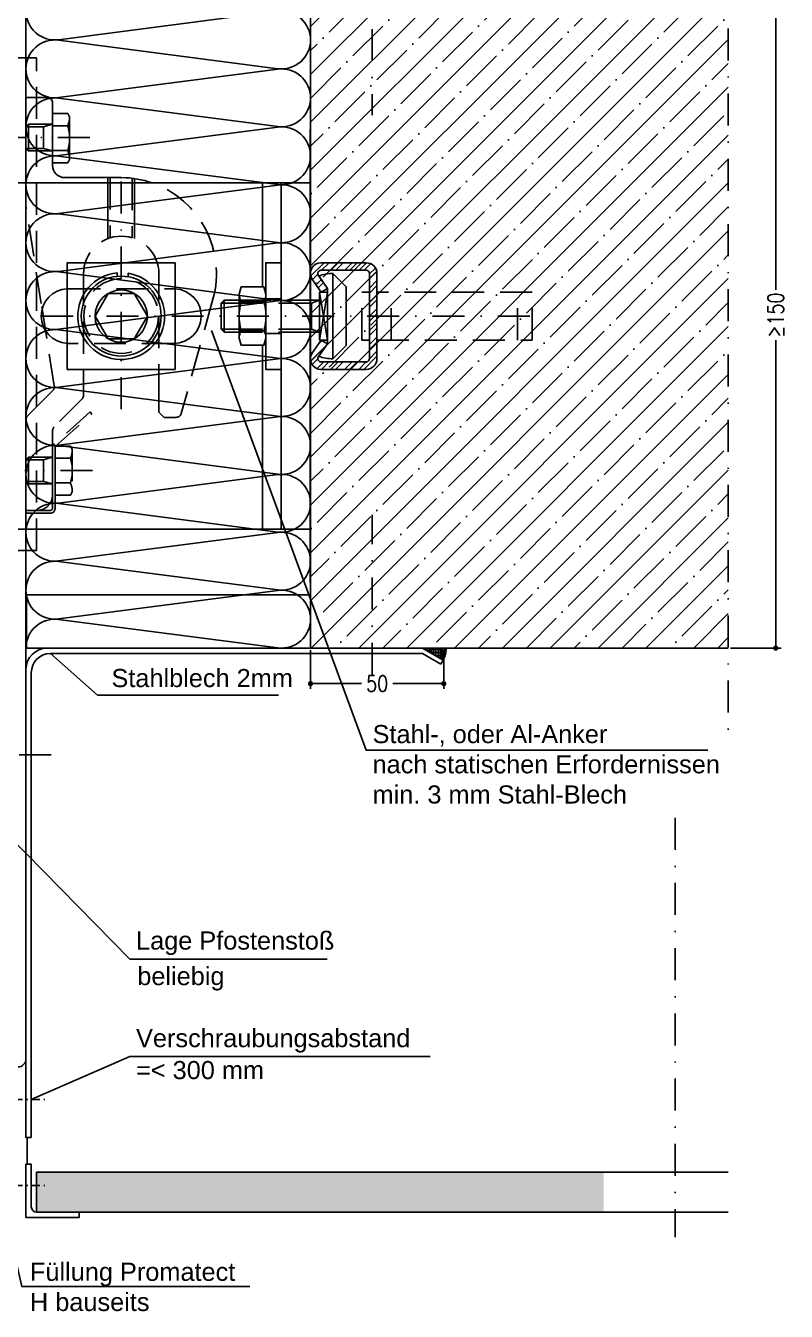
# Model space of a CAD drawing. Extents: x 49 to 186, y 55 to 252.
# Drawn here: x 114.3 to 185.7, y 55.2 to 175.8 of the extents above; entities that cross this region are included whole.
import ezdxf

# ---------------------------------------------------------------- set-up
doc = ezdxf.new("R2010")
doc.units = 0
doc.header["$LTSCALE"] = 6
for name, pattern in [('Amconstr', [9999, 9999, 0]), ('AUSGEZOGEN', [0]), ('CENTER', [1.02, 0.5, -0.25, 0.02, -0.25]), ('VERDECKT', [0.75, 0.5, -0.25])]:
    doc.linetypes.add(name, pattern=pattern)
doc.layers.get('0').update_dxf_attribs({"color": 4, "linetype": 'CONTINUOUS'})
doc.layers.get('DEFPOINTS').update_dxf_attribs({"linetype": 'AUSGEZOGEN'})
for name, color, linetype in [('00TXT', 7, 'AUSGEZOGEN'), ('01TXT', 7, 'CONTINUOUS'), ('CENT_12', 40, 'CENTER'), ('CONST12', 40, 'CONTINUOUS'), ('CONST18', 3, 'CONTINUOUS'), ('CONST25', 3, 'CONTINUOUS'), ('CONST35', 3, 'CONTINUOUS'), ('HIDE_12', 40, 'VERDECKT'), ('LLMASSE', 7, 'CONTINUOUS'), ('PNR', 7, 'CONTINUOUS')]:
    doc.layers.add(name, color=color, linetype=linetype)
doc.layers.add('AM_CL', color=1, linetype='Amconstr', lineweight=25)
doc.styles.get("Standard").update_dxf_attribs({"font": 'simplex.shx', "width": 0.8})
doc.styles.add('SWISSL', font='swissl.ttf')
doc.dimstyles.new('DOK-1ZU4-PUNKT', dxfattribs={"dimscale": 0.33, "dimtxt": 4.55, "dimasz": 1.5, "dimexe": 1.5, "dimexo": 0.6, "dimgap": 1.5, "dimtad": 0, "dimlfac": 4, "dimdsep": 46, "dimtxsty": 'Standard', "dimblk": 'PUNKT', "dimblk1": 'PUNKT', "dimblk2": 'PUNKT', "dimcen": 0, "dimclrd": 40, "dimclre": 40, "dimclrt": 40, "dimadec": 0, "dimazin": 0, "dimtfac": 0.7, "dimtdec": 4, "dimtofl": 0, "dimtmove": 0, "dimatfit": 3, "dimldrblk": 'PUNKT', "dimfxl": 1, "dimtolj": 1, "dimtzin": 0, "dimarcsym": 0})

# ---------------------------------------------------------------- blocks, each defined once
blk = doc.blocks.new('*X83')
for p, q in [((158.75, 238.77), (159.98, 240)), ((158.75, 238.3), (159.45, 239)), ((159.75, 239.3), (160.45, 240)), ((160.61, 239.3), (161.31, 240)), ((161.08, 239.3), (161.78, 240)), ((161.93, 239.3), (162.63, 240)), ((162.4, 239.3), (163.1, 240)), ((163.26, 239.3), (163.96, 240)), ((163.43, 237.67), (164.98, 239.22)), ((163.73, 239.3), (164.36, 239.93)), ((164.3, 239.01), (164.84, 239.55)), ((158.75, 237.44), (159.45, 238.14)), ((158.75, 236.97), (159.45, 237.67)), ((163.9, 237.29), (164.27, 237.66)), ((158.75, 236.12), (159.45, 236.82)), ((158.75, 235.65), (159.45, 236.35)), ((158.75, 234.79), (159.45, 235.49)), ((158.75, 234.32), (159.45, 235.02)), ((158.75, 233.46), (159.45, 234.16)), ((158.75, 233), (159.45, 233.7)), ((158.75, 232.14), (159.45, 232.84)), ((158.75, 231.67), (159.45, 232.37)), ((163.41, 232.35), (163.57, 232.51)), ((163.76, 231.85), (164.26, 232.35)), ((163.96, 231.58), (164.46, 232.08)), ((158.76, 230.83), (159.45, 231.51)), ((158.89, 230.49), (159.45, 231.04)), ((159.35, 230.08), (159.96, 230.7)), ((159.73, 230), (160.43, 230.7)), ((160.59, 230), (161.29, 230.7)), ((161.06, 230), (161.76, 230.7)), ((161.91, 230), (162.61, 230.7)), ((162.38, 230), (163.08, 230.7)), ((163.24, 230), (163.94, 230.7)), ((163.71, 230), (164.97, 231.26)), ((164.29, 231.05), (164.81, 231.57))]:
    blk.add_line(p, q)
blk = doc.blocks.new('PUNKT')
at = {"color": 0, "linetype": 'CONTINUOUS'}
blk.add_line((-0.5, 0), (-1, 0), dxfattribs=at)
at = {"color": 0, "linetype": 'CONTINUOUS', "const_width": 0.5}
blk.add_lwpolyline([(-0.25, 0, 1), (0.25, 0, 1)], format="xyb", close=True, dxfattribs=at)
blk = doc.blocks.new('*D88')
at = {"layer": 'DEFPOINTS', "color": 0, "transparency": 16777216}
for p in [(180.22, 179.91), (180.22, 117.41), (184.67, 117.41)]:
    blk.add_point(p, dxfattribs=at)
at = {"layer": 'LLMASSE', "color": 40, "lineweight": -2, "transparency": 16777216}
for p, q in [((180.42, 179.91), (185.17, 179.91)), ((184.67, 179.42), (184.67, 151.02)), ((184.67, 117.91), (184.67, 146.31)), ((180.42, 117.41), (185.17, 117.41))]:
    blk.add_line(p, q, dxfattribs=at)
at = {"layer": 'LLMASSE', "color": 40, "lineweight": -2, "transparency": 16777216, "xscale": 0.495, "yscale": 0.495, "zscale": 0.495}
for p, rotation in [((184.67, 179.91), 90), ((184.67, 117.41), 270)]:
    blk.add_blockref('PUNKT', p, dxfattribs=dict(at, rotation=rotation))
at = {"layer": 'LLMASSE', "color": 40, "transparency": 16777216, "insert": (184.67, 148.66), "char_height": 1.502, "attachment_point": 5, "rotation": 90}
blk.add_mtext('\\A1;≥150', dxfattribs=at)
blk = doc.blocks.new('*D94')
at = {"layer": 'DEFPOINTS', "color": 0, "transparency": 16777216}
for p in [(141.01, 117.41), (153.51, 117.41), (153.51, 114.08)]:
    blk.add_point(p, dxfattribs=at)
at = {"layer": 'LLMASSE', "color": 40, "lineweight": -2, "transparency": 16777216}
for p, q in [((141.01, 117.21), (141.01, 113.58)), ((153.51, 117.21), (153.51, 113.58)), ((141.5, 114.08), (145.79, 114.08)), ((153.01, 114.08), (148.72, 114.08))]:
    blk.add_line(p, q, dxfattribs=at)
at = {"layer": 'LLMASSE', "color": 40, "lineweight": -2, "transparency": 16777216, "xscale": 0.495, "yscale": 0.495, "zscale": 0.495, "rotation": 180}
blk.add_blockref('PUNKT', (141.01, 114.08), dxfattribs=at)
at = {"layer": 'LLMASSE', "color": 40, "lineweight": -2, "transparency": 16777216, "xscale": 0.495, "yscale": 0.495, "zscale": 0.495}
blk.add_blockref('PUNKT', (153.51, 114.08), dxfattribs=at)
at = {"layer": 'LLMASSE', "color": 40, "transparency": 16777216, "insert": (147.26, 114.08), "char_height": 1.502, "attachment_point": 5}
blk.add_mtext('\\A1;50', dxfattribs=at)

msp = doc.modelspace()

# ---------------------------------------------------------------- hatches: boundary and pattern name
at = {"layer": 'CONST12'}
h = msp.add_hatch(dxfattribs=at)
h.set_pattern_fill('ANSI35', color=256, scale=0.5, style=0)
h.set_pattern_definition([(45, (-130.0372, -10), (-2.245064, 2.245064), []), (45, (-127.792, -10), (-2.245064, 2.245064), [3.96875, -0.79375, 0, -0.79375])])
h.paths.add_polyline_path([(180.2171, 179.9125), (141.0054, 179.9125), (141.0054, 117.4125), (180.2171, 117.4125)])
h = msp.add_hatch(dxfattribs=at)
h.set_pattern_fill('SWAMP', color=256, scale=0.05, angle=45, style=0)
h.set_pattern_definition([(45, (15, -10), (-0.3286986, 1.226724), [0.15875, -1.11125]), (135, (15.0561, -9.9439), (-1.2267242, 0.3286986), [0.079375, -2.12033]), (135, (15.07016, -9.92984), (-1.2267242, 0.3286986), [0.0635, -2.136205]), (135, (15.0421, -9.9579), (-1.2267242, 0.3286986), [0.0635, -2.136205]), (105, (15.0842, -9.9158), (-1.2267236, 0.328701), [0.0508, -1.2192]), (165, (15.0281, -9.9719), (-0.898025, -0.8980234), [0.0508, -1.2192])])
h.paths.add_polyline_path([(115.2971, 68.2297), (115.2971, 64.4797), (168.5088, 64.4797), (168.5088, 68.2297)])
at = {"layer": 'CONST18'}
h = msp.add_hatch(dxfattribs=at)
h.set_pattern_fill('DOTS', color=256, scale=0.1, style=0)
edge = h.paths.add_edge_path()
edge.add_line((151.5054, 117.4125), (153.454, 116.2875))
edge.add_arc((151.7581, 117.2861), 1.968, 329.510763, 363.685076)
edge.add_line((153.722, 117.4125), (151.5054, 117.4125))

# ---------------------------------------------------------------- linework, layer by layer
msp.add_lwpolyline([(114.2971, 122.8473, 0.04019429), (114.3321, 122.4125)], format="xyb")
at = {"layer": '00TXT', "color": 3}
for p, q in [((121, 113), (116.5971, 116.9125)), ((138, 113), (121, 113))]:
    msp.add_line(p, q, dxfattribs=at)
for points in [[(178.3021, 107.8471), (146.2147, 107.8471), (131.6975, 147.2237)], [(107.8212, 104.733), (124.048, 88.2326), (142.5698, 88.2326)], [(114.7971, 75.0422), (124.048, 79.0775), (152.2252, 79.0775)]]:
    msp.add_lwpolyline(points, dxfattribs=at)
at = {"layer": 'AM_CL'}
for points in [[(114.3321, 122.4125), (141.0054, 122.4125), (141.0054, 117.4125), (114.3321, 117.4125)], [(151.5054, 117.4125), (153.454, 116.2875), (153.722, 117.4125)]]:
    msp.add_lwpolyline(points, close=True, dxfattribs=at)
at = {"layer": 'CENT_12'}
for p, q in [((180.2171, 206.1625), (180.2171, 109.2802)), ((146.7971, 175.5059), (146.7971, 167.4125)), ((146.7971, 114.9125), (146.7971, 129.9125)), ((107.5471, 107.4125), (116.7971, 107.4125)), ((175.2171, 101.4916), (175.2171, 62.1417))]:
    msp.add_line(p, q, dxfattribs=at)
at = {"layer": 'CENT_12', "ltscale": 0.25}
for p, q in [((111.6367, 75.0422), (116.376, 75.0422)), ((111.6367, 66.9797), (116.376, 66.9797))]:
    msp.add_line(p, q, dxfattribs=at)
at = {"layer": 'CENT_12'}
for points in [[(120.2971, 165.3167), (113.2971, 165.3167)], [(123.2346, 139.8467), (123.2346, 161.5292)], [(115.7346, 148.5667), (161.8096, 148.5667)], [(120.5471, 134.0667), (114.1871, 134.0667)]]:
    msp.add_lwpolyline(points, dxfattribs=at)
at = {"layer": 'CONST18'}
for p, q in [((114.2971, 71.4797), (114.5471, 71.4797)), ((114.5471, 71.4797), (114.7971, 71.4797))]:
    msp.add_line(p, q, dxfattribs=at)
at = {"layer": 'CONST25'}
for p, q in [((114.2971, 117.4125), (114.2971, 122.4125)), ((141.0054, 117.4125), (114.2971, 117.4125)), ((114.2971, 71.4797), (114.2971, 117.4125)), ((151.5054, 117.4125), (153.454, 116.2875)), ((116.5971, 116.9125), (151.5054, 116.9125)), ((151.5054, 116.9125), (153.2375, 115.9125)), ((153.2375, 115.9125), (153.454, 116.2875)), ((114.2971, 71.4797), (114.2971, 115.4333)), ((114.7971, 71.4797), (114.7971, 115.1125)), ((114.2971, 71.4797), (114.2971, 71.4797))]:
    msp.add_line(p, q, dxfattribs=at)
for points in [[(114.2971, 177.1952, 0.45193392), (117.3588, 174.4997), (137.9437, 177.1733, -0.45193392), (141.0054, 174.4778, -0.45193392)], [(141.0054, 174.4778, -0.45193392), (137.9437, 171.7823), (117.3588, 174.4559, 0.45193392), (114.2971, 171.7604, 0.45193392)], [(114.2971, 171.7604, 0.45193392), (117.3588, 169.0649), (137.9437, 171.7385, -0.45193392), (141.0054, 169.043, -0.45193392)], [(141.0054, 169.043, -0.45193392), (137.9437, 166.3475), (117.3588, 169.0211, 0.45193392), (114.2971, 166.3256, 0.45193392)], [(114.2971, 166.3256, 0.45193392), (117.3588, 163.6301), (137.9437, 166.3037, -0.45193392), (141.0054, 163.6082, -0.45193392)], [(141.0054, 163.6082, -0.45193392), (137.9437, 160.9127), (117.3588, 163.5863, 0.45193392), (114.2971, 160.8908, 0.45193392)], [(114.2971, 160.8908, 0.45193392), (117.3588, 158.1953), (137.9437, 160.8689, -0.45193392), (141.0054, 158.1734, -0.45193392)], [(141.0054, 158.1734, -0.45193392), (137.9437, 155.4779), (117.3588, 158.1515, 0.45193392), (114.2971, 155.456, 0.45193392)], [(114.2971, 155.456, 0.45193392), (117.3588, 152.7605), (137.9437, 155.4341, -0.45193392), (141.0054, 152.7386, -0.45193392)], [(141.0054, 152.7386, -0.45193392), (137.9437, 150.0431), (117.3588, 152.7167, 0.45193392), (114.2971, 150.0212, 0.45193392)], [(114.2971, 150.0212, 0.45193392), (117.3588, 147.3257), (137.9437, 149.9993, -0.45193392), (141.0054, 147.3038, -0.45193392)], [(141.0054, 147.3038, -0.45193392), (137.9437, 144.6084), (117.3588, 147.2819, 0.45193392), (114.2971, 144.5865, 0.45193392)], [(114.2971, 144.5865, 0.45193392), (117.3588, 141.891), (137.9437, 144.5646, -0.45193392), (141.0054, 141.8691, -0.45193392)], [(141.0054, 141.8691, -0.45193392), (137.9437, 139.1736), (117.3588, 141.8472, 0.45193392), (114.2971, 139.1517, 0.45193392)], [(114.2971, 139.1517, 0.45193392), (117.3588, 136.4562), (137.9437, 139.1298, -0.45193392), (141.0054, 136.4343, -0.45193392)], [(141.0054, 136.4343, -0.45193392), (137.9437, 133.7388), (117.3588, 136.4124, 0.45193392), (114.2971, 133.7169, 0.45193392)], [(114.2971, 133.7169, 0.45193392), (117.3588, 131.0214), (137.9437, 133.695, -0.45193392), (141.0054, 130.9995, -0.45193392)], [(141.0054, 130.9995, -0.45193392), (137.9437, 128.304), (117.3588, 130.9776, 0.45193392), (114.2971, 128.2821, 0.45193392)], [(114.2971, 128.2821, 0.45193392), (117.3588, 125.5866), (137.9437, 128.2602, -0.45193392), (141.0054, 125.5647, -0.45193392)], [(141.0054, 125.5647, -0.45193392), (137.9437, 122.8692), (117.3588, 125.5428, 0.45193392), (114.2971, 122.8473, 0.45193392)], [(114.2971, 122.8473, 0.45193392), (117.3588, 120.1518), (137.9437, 122.8254, -0.45193392), (141.0054, 120.1299, -0.45193392)], [(134.7648, 122.4125), (137.9437, 122.8254, -0.17695321), (139.7624, 122.4125, -0.45193392)], [(141.0054, 120.1299, -0.45193392), (137.9437, 117.4344), (117.3588, 120.108, 0.45193392), (114.2971, 117.4125, 0.45193392)]]:
    msp.add_lwpolyline(points, format="xyb", dxfattribs=at)
for centre, radius, start, end in [((116.297, 115.4124), 2, 90, 180), ((151.7581, 117.2861), 1.968, 329.510763, 3.685076), ((116.5971, 115.1125), 1.8, 90, 180)]:
    msp.add_arc(centre, radius, start, end, dxfattribs=at)
at = {"layer": 'CONST35'}
for p, q in [((114.2971, 224.7204), (114.2971, 78.8547)), ((141.0054, 179.9125), (141.0054, 117.4125)), ((141.0054, 117.4125), (180.2171, 117.4125)), ((114.4221, 71.4797), (114.4221, 68.9797)), ((114.2971, 68.9797), (114.7971, 68.9797)), ((114.2971, 63.9797), (114.2971, 68.9797)), ((114.7971, 64.9797), (114.7971, 68.9797)), ((115.2971, 64.4797), (115.2971, 68.2297)), ((115.2971, 64.4797), (115.2971, 68.2297)), ((115.2971, 64.4797), (115.2971, 68.2297)), ((115.2971, 68.2297), (180.2171, 68.2297)), ((114.2971, 63.9797), (119.2971, 63.9797)), ((115.2971, 64.4797), (119.2971, 64.4797)), ((115.2971, 64.4797), (180.2171, 64.4797)), ((115.2971, 64.4797), (119.2971, 64.4797)), ((115.2971, 64.4797), (180.2171, 64.4797)), ((115.2971, 64.4797), (119.2971, 64.4797)), ((115.2971, 64.4797), (180.2171, 64.4797)), ((119.2971, 64.4797), (119.2971, 63.9797))]:
    msp.add_line(p, q, dxfattribs=at)
for points in [[(114.2971, 161.0667), (114.2971, 168.9417, -0.414214), (114.4221, 169.0667), (116.2971, 169.0667, -0.414214), (116.7971, 168.5667), (116.7971, 165.8167)], [(118.2183, 162.9575), (118.3969, 163.2669, 0.09689778), (118.2183, 164.1121, 0.15470054), (118.2183, 166.4213, 0.09689778), (118.3969, 167.2665), (118.2183, 167.5759)], [(116.7971, 165.8167), (116.7971, 165.3667), (116.7471, 165.3167), (116.7971, 165.2667), (116.7971, 162.6917, 0.414214), (117.9221, 161.5667), (123.1971, 161.5667), (123.2471, 161.5167), (123.2963, 161.566, -0.08045568), (126.1305, 161.0667)], [(118.1721, 146.0092, -0.95697919), (118.1721, 151.1242)], [(128.2971, 151.1242, -0.97825833), (128.1846, 146.0067)]]:
    msp.add_lwpolyline(points, format="xyb", dxfattribs=at)
for points in [[(116.7971, 167.5759), (116.7971, 162.9575)], [(116.7971, 167.5759), (118.2183, 167.5759)], [(118.3969, 167.2665), (118.3969, 163.2669)], [(118.2183, 166.4213), (116.7971, 166.4213)], [(140.9846, 153.5917), (140.9846, 166.0667)], [(118.2183, 164.1121), (116.7971, 164.1121)], [(116.7971, 162.9575), (118.2183, 162.9575)], [(140.9846, 161.0667), (113.4846, 161.0667)], [(136.4846, 151.3091), (136.4846, 161.0667)], [(138.2346, 128.5667), (138.2346, 161.0667)], [(140.9846, 128.5667), (140.9846, 161.0667)], [(122.8509, 152.297), (122.8509, 152.6236)], [(123.8862, 152.2597), (123.8862, 152.5893)], [(143.1096, 144.5667), (143.1096, 152.5667)], [(142.6096, 150.8167), (141.8596, 146.3167)], [(142.6096, 146.3167), (141.8596, 150.8167)], [(142.6096, 150.8167), (141.8596, 150.8167), (141.8596, 146.3167), (142.6096, 146.3167)], [(134.3096, 147.0667), (132.8846, 147.0667), (132.6096, 147.3417), (132.6096, 149.7917), (132.8846, 150.0667), (134.3096, 150.0667)], [(134.3096, 149.7917), (132.6096, 149.7917)], [(132.8846, 150.0667), (132.8846, 147.0667)], [(134.3096, 146.5099), (134.3096, 150.6235)], [(134.4933, 149.9379), (136.6259, 149.9379)], [(140.9846, 150.0667), (141.8596, 150.0667)], [(141.1096, 149.7917), (140.9846, 149.7917)], [(141.1096, 149.7917), (141.8596, 150.0667)], [(141.1096, 149.7917), (141.1096, 147.3417)], [(134.3096, 147.3417), (132.6096, 147.3417)], [(134.4933, 147.1955), (136.6259, 147.1955)], [(141.1096, 147.3417), (140.9846, 147.3417)], [(141.1096, 147.3417), (141.8596, 147.0667)], [(141.8596, 147.0667), (140.9846, 147.0667)], [(136.4846, 128.5667), (136.4846, 145.8243)], [(140.9846, 123.5667), (140.9846, 143.5417)], [(140.9846, 128.5667), (113.4846, 128.5667)]]:
    msp.add_lwpolyline(points, dxfattribs=at)
for points in [[(128.2971, 153.5667), (118.1721, 153.5667), (118.1721, 143.5667), (128.2971, 143.5667)], [(138.2346, 153.5667), (138.2346, 143.5667), (136.8096, 143.5667), (136.8096, 153.5667)], [(122.0077, 146.4417), (124.4615, 146.4417), (125.6883, 148.5667), (124.4615, 150.6917), (122.0077, 150.6917), (120.7809, 148.5667)]]:
    msp.add_lwpolyline(points, close=True, dxfattribs=at)
for points in [[(142.6096, 145.9667), (141.7248, 144.7167, 0.57735027), (141.9846, 144.2667), (146.2346, 144.2667, 0.41421356), (146.5346, 144.5667), (146.5346, 152.5667, 0.41421356), (146.2346, 152.8667), (141.9846, 152.8667, 0.57735027), (141.7248, 152.4167), (142.6096, 151.1667), (142.0034, 150.8167), (141.1186, 152.0667, -0.57735027), (141.9846, 153.5667), (146.2346, 153.5667, -0.41421356), (147.2346, 152.5667), (147.2346, 144.5667, -0.41421356), (146.2346, 143.5667), (141.9846, 143.5667, -0.57735027), (141.1186, 145.0667), (142.0034, 146.3167)], [(141.7797, 152.3392, -0.08493571), (143.1096, 152.5667), (144.3596, 151.3167), (144.3596, 145.8167), (143.1096, 144.5667, -0.08493571), (141.7797, 144.7943), (142.6096, 145.9667), (142.6096, 151.1667)], [(136.6259, 151.3091), (134.4933, 151.3091), (134.3096, 150.6235, 0.1316525), (134.4933, 149.9379, 0.1339746), (134.4933, 147.1955, 0.1316525), (134.3096, 146.5099), (134.4933, 145.8243), (136.6259, 145.8243), (136.8096, 146.5099, 0.1316525), (136.6259, 147.1955, 0.1339746), (136.6259, 149.9379, 0.1316525), (136.8096, 150.6235)]]:
    msp.add_lwpolyline(points, format="xyb", close=True, dxfattribs=at)
at = {"layer": 'CONST35', "color": 3}
msp.add_lwpolyline([(111.9533, 66.0921), (113.9008, 57.5202), (135.3132, 57.5202)], dxfattribs=at)
at = {"layer": 'CONST35'}
for radius in [3.75, 2.4537]:
    msp.add_circle((123.2346, 148.5667), radius, dxfattribs=at)
for centre, radius, start, end in [((123.2346, 148.5667), 4.075, 95.402431, 80.798621), ((113.5471, 78.8547), 0.75, 270, 0), ((115.2971, 64.9797), 0.5, 180, 270)]:
    msp.add_arc(centre, radius, start, end, dxfattribs=at)
at = {"layer": 'DEFPOINTS', "color": 0, "linetype": 'ByBlock'}
msp.add_point((114.2971, 123.7917), dxfattribs=at)
at = {"layer": 'HIDE_12'}
msp.add_line((123.8596, 161.0669), (122.6096, 161.0669), dxfattribs=at)
for points in [[(113.2971, 126.5667), (115.2971, 126.5667), (115.2971, 172.8167), (113.2971, 172.8167)], [(116.7971, 164.0667), (114.5221, 164.0667), (114.2971, 164.2917), (114.2971, 166.3417), (114.5221, 166.5667), (116.7971, 166.5667)], [(114.5221, 164.0667), (114.5221, 166.5667)], [(116.7971, 164.0667), (115.9574, 164.2917), (115.9574, 166.3417), (116.7971, 166.5667)], [(115.9574, 166.3417), (114.2971, 166.3417)], [(115.9574, 164.2917), (114.2971, 164.2917)], [(114.2971, 128.5667), (114.2971, 161.0667)], [(121.9846, 155.8385), (121.9846, 161.5667)], [(121.9847, 161.5667), (121.9847, 155.8388)], [(122.2096, 161.5667), (122.2096, 155.915)], [(122.2097, 161.5667), (122.2097, 155.9152)], [(124.2595, 161.5009), (124.2595, 155.9152)], [(124.2596, 161.5009), (124.2596, 155.915)], [(124.4845, 155.8388), (124.4845, 161.4706)], [(124.4846, 161.4706), (124.4846, 155.8385)], [(121.9847, 155.8388), (121.9847, 155.8386)], [(122.2097, 155.9152), (122.2097, 155.915)], [(124.2595, 155.9152), (124.2595, 155.915)], [(124.4845, 155.8386), (124.4845, 155.8388)], [(146.5346, 146.3167), (145.8096, 146.3167), (145.8096, 150.8167), (146.5346, 150.8167)], [(147.2346, 146.3167), (161.8096, 146.3167), (161.8096, 150.8167), (147.2346, 150.8167)], [(148.5596, 146.3167), (148.5596, 150.8167)], [(160.4346, 146.3167), (160.4346, 150.8167)], [(134.3096, 150.0667), (140.9846, 150.0667)], [(140.9846, 149.7917), (134.3096, 149.7917)], [(138.2346, 150.1917), (136.8096, 150.1917)], [(140.9846, 147.3417), (134.3096, 147.3417)], [(140.9846, 147.0667), (134.3096, 147.0667)], [(138.2346, 146.9417), (136.8096, 146.9417)], [(117.0471, 136.3759), (118.4683, 136.3759)], [(117.0471, 136.3759), (117.0471, 131.7575)], [(116.7971, 132.8167), (114.5221, 132.8167), (114.2971, 133.0417), (114.2971, 135.0917), (114.5221, 135.3167), (116.7971, 135.3167)], [(114.5221, 132.8167), (114.5221, 135.3167)], [(116.7971, 132.8167), (115.9574, 133.0417), (115.9574, 135.0917), (116.7971, 135.3167)], [(118.4683, 135.2213), (117.0471, 135.2213)], [(118.6469, 136.0665), (118.6469, 132.0669)], [(115.9574, 135.0917), (114.2971, 135.0917)], [(115.9574, 133.0417), (114.2971, 133.0417)], [(118.4683, 132.9121), (117.0471, 132.9121)], [(117.0471, 131.7575), (118.4683, 131.7575)]]:
    msp.add_lwpolyline(points, dxfattribs=at)
for points in [[(115.7346, 149.7409), (114.3033, 158.778, -0.03929), (114.2971, 158.856), (114.2971, 161.0667, -0.414214)], [(126.1305, 161.0667, -0.39537292), (131.8456, 150.1647), (129.326, 141.0667), (128.8736, 139.4332, -0.337121), (128.3918, 139.0667), (127.2721, 139.0667), (126.7721, 139.5667), (126.7721, 141.0667), (126.7721, 152.5292, 1), (119.6971, 152.5292), (119.6971, 141.1382, -0.03589152), (119.6919, 141.0667, -0.16186489), (119.5506, 140.7847), (116.9436, 138.1777, 0.198912), (116.7971, 137.824), (116.7971, 134.1167), (116.7471, 134.0667), (116.7971, 134.0167), (116.7971, 131.8167, -0.414214), (115.2971, 130.3167), (114.4221, 130.3167, -0.414214), (114.2971, 130.4417), (114.2971, 138.8597, -0.198912), (114.4436, 139.2132), (116.2971, 141.0667, 0.240079)], [(118.1721, 151.1242, -0.01099031), (118.2846, 151.1267), (128.1846, 151.1267, -0.01099031), (128.2971, 151.1242)], [(116.2971, 141.0667), (116.8173, 141.587, 0.240079), (116.9576, 142.0187), (115.7346, 149.7409, -0.03929)], [(128.1846, 146.0067), (118.2846, 146.0067, -0.01099031), (118.1721, 146.0092)], [(118.4683, 131.7575), (118.6469, 132.0669, 0.09689778), (118.4683, 132.9121, 0.15470054), (118.4683, 135.2213, 0.09689778), (118.6469, 136.0665), (118.4683, 136.3759)]]:
    msp.add_lwpolyline(points, format="xyb", dxfattribs=at)
msp.add_lwpolyline([(120.3169, 139.5972), (116.7971, 136.428), (116.7971, 130.5667, -0.41421356), (116.5471, 130.3167), (114.2971, 130.3167), (114.2971, 130.0667), (116.5471, 130.0667, 0.41421356), (117.0471, 130.5667), (117.0471, 136.3167), (120.4841, 139.4114)], format="xyb", close=True, dxfattribs=at)
msp.add_circle((123.2346, 148.5667), 3.5, dxfattribs=at)

# ---------------------------------------------------------------- block references
at = {"layer": 'CONST12', "rotation": 180}
msp.add_blockref('*X83', (305.9846, 383.5667), dxfattribs=at)

# ---------------------------------------------------------------- texts
at = {"color": 1, "insert": (122.3217, 115.4531), "char_height": 1.7, "width": 6549.986738, "attachment_point": 1, "style": 'SWISSL'}
msp.add_mtext('Stahlblech 2mm', dxfattribs=at)
at = {"layer": '01TXT', "color": 10, "style": 'SWISSL'}
for s, p in [('Stahl-, oder Al-Anker', (146.8259, 108.4948)), ('nach statischen Erfordernissen', (146.8259, 105.6614)), ('min. 3 mm Stahl-Blech', (146.8259, 102.8281)), ('Lage Pfostenstoß', (124.6297, 89.1204)), ('beliebig', (124.7461, 85.7871)), ('Verschraubungsabstand ', (124.6297, 79.9653)), ('=< 300 mm', (124.6297, 76.9653))]:
    msp.add_text(s, height=1.7, dxfattribs=at).set_placement(p)
at = {"layer": 'PNR', "color": 1, "insert": (114.6731, 59.7387), "char_height": 1.7, "width": 21.260131, "attachment_point": 1, "style": 'SWISSL'}
msp.add_mtext('Füllung Promatect H bauseits', dxfattribs=at)

# ---------------------------------------------------------------- dimensions: what is measured, and where the dimension line sits
at = {"layer": 'LLMASSE'}
dim = msp.add_linear_dim(base=(184.6736, 117.4125), p1=(180.2171, 179.9125), p2=(180.2171, 117.4125), angle=90, text='≥150', dimstyle='DOK-1ZU4-PUNKT', dxfattribs=at)
dim.commit()
dim.dimension.update_dxf_attribs({"geometry": '*D88', "text_midpoint": (184.6736, 148.6625)})
dim = msp.add_linear_dim(base=(153.5054, 114.0751), p1=(141.0054, 117.4125), p2=(153.5054, 117.4125), dimstyle='DOK-1ZU4-PUNKT', dxfattribs=at)
dim.commit()
dim.dimension.update_dxf_attribs({"geometry": '*D94', "text_midpoint": (147.2554, 114.0751)})

doc.saveas('drawing.dxf')
